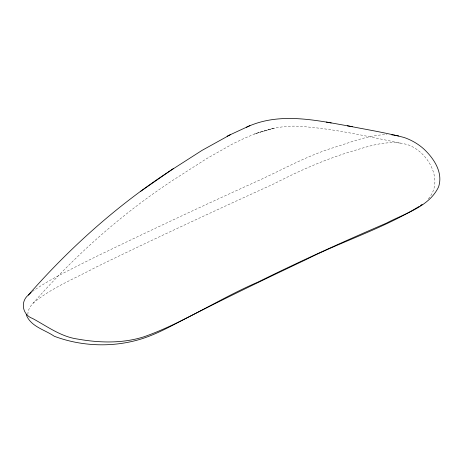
<?xml version="1.0" encoding="UTF-8"?>
<svg xmlns="http://www.w3.org/2000/svg" width="463" height="463" viewBox="0 0 463 463"><rect width="100%" height="100%" fill="white"/><g stroke="black" fill="none" stroke-linecap="round" stroke-linejoin="round"><path stroke-width="0.35" stroke-dasharray="2.31 1.74" d="M27.832 314.435C27.763 310.158 30.188 306.309 33.018 303.282C74.665 255.79 122.07 213.379 175.055 178.868L206.753 158.583L231.83 144.392C251.843 134.114 273.488 125.537 296.378 126.168C333.58 128.158 369.949 137.054 406.369 144.294C427.725 150.481 445.447 181.386 427.465 199.721M33.018 303.282C51.59 287.662 74.711 278.662 95.893 267.215C154.827 238.52 214.305 210.966 273.969 183.823C299.845 170.436 326.565 158.693 354.565 150.504C369.792 145.804 385.777 140.827 401.89 143.31M32.283 291.563C50.646 278.616 71.285 269.298 91.182 258.996C146.875 232.015 202.892 205.694 259.303 180.234C283.813 168.937 307.53 155.672 333.435 147.668C350.954 142.257 368.444 134.936 387.027 134.588M274.108 128.101L254.633 133.819L274.108 128.101"/><path stroke-width="0.69" d="M230.632 134.548L202.042 150.377L170.355 170.673C117.382 205.196 69.954 247.578 28.318 295.087C20.054 301.76 22.479 314.962 32.508 318.434C47.133 326.311 60.913 336.78 77.842 339.095C99.643 342.944 122.463 343.575 143.785 336.85C183.568 322.873 218.964 298.838 257.659 282.227C299.983 261.311 342.967 241.784 386.356 223.189C404.714 213.391 428.836 207.146 438.554 186.965C443.432 172.462 433.709 158.12 423.454 148.658C417.817 143.686 411.19 139.924 404.089 137.482C385.401 132.615 366.268 129.518 347.325 125.786M28.318 295.087L31.241 292.413M140.758 191.26L173.446 168.532M419.165 206.394C383.422 228.381 342.875 240.991 305.505 259.841C265.16 278.998 224.879 298.322 185.159 318.752C170.21 326.542 155.371 334.888 139.091 339.616C111.571 347.574 81.06 346.347 54.287 336.26C44.616 329.598 30.656 326.67 26.206 314.608M420.358 205.584L422.14 204.362M246.42 127.256C279.959 111.409 317.682 120.664 352.355 126.677M227.119 136.18L249.933 125.623M391.796 134.86L393.156 134.959M326.38 122.105L331.219 122.955M393.839 135.08L398.655 135.943"/></g></svg>
